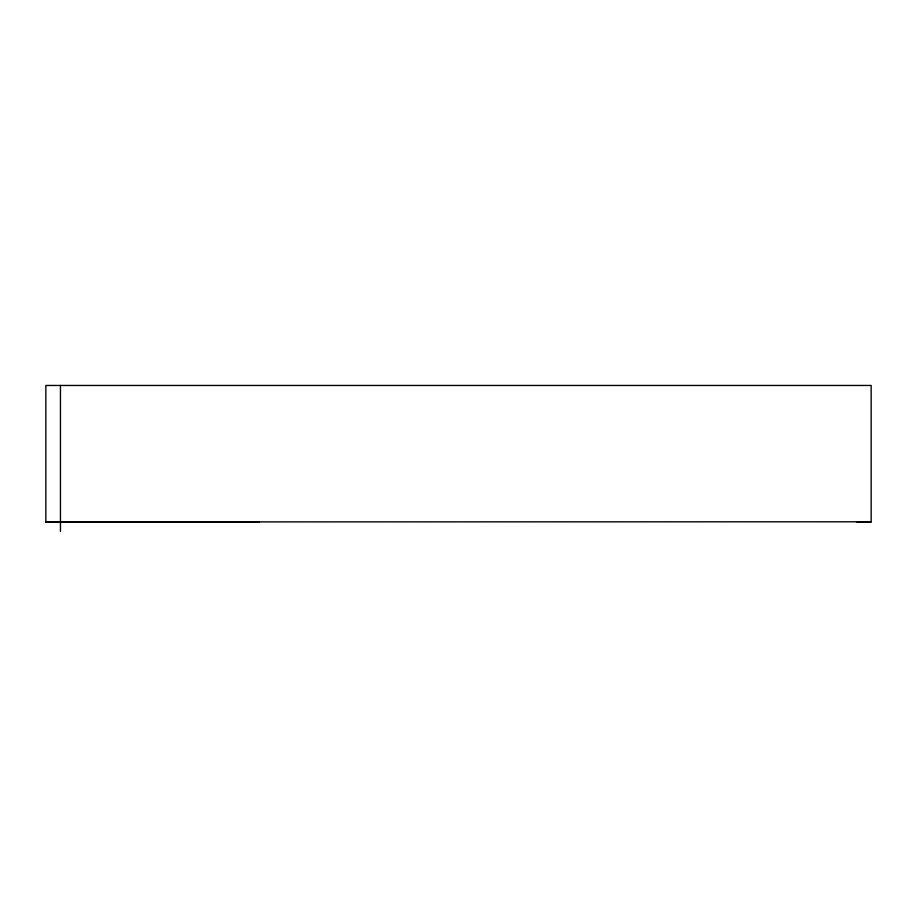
<?xml version="1.0" encoding="UTF-8"?>
<svg xmlns="http://www.w3.org/2000/svg" width="917" height="917" viewBox="0 0 917 917"><rect width="100%" height="100%" fill="white"/><g stroke="black" fill="none" stroke-linecap="round" stroke-linejoin="round"><path stroke-width="1.38" d="M856.547 521.796L871.15 521.968L871.15 385.461L45.85 385.461L45.85 521.922L60.453 521.796L53.152 521.807M45.85 521.853L60.453 521.796M60.453 521.922L871.15 521.796M45.85 521.922L259.477 521.807M60.453 385.461L60.453 531.539"/></g></svg>
